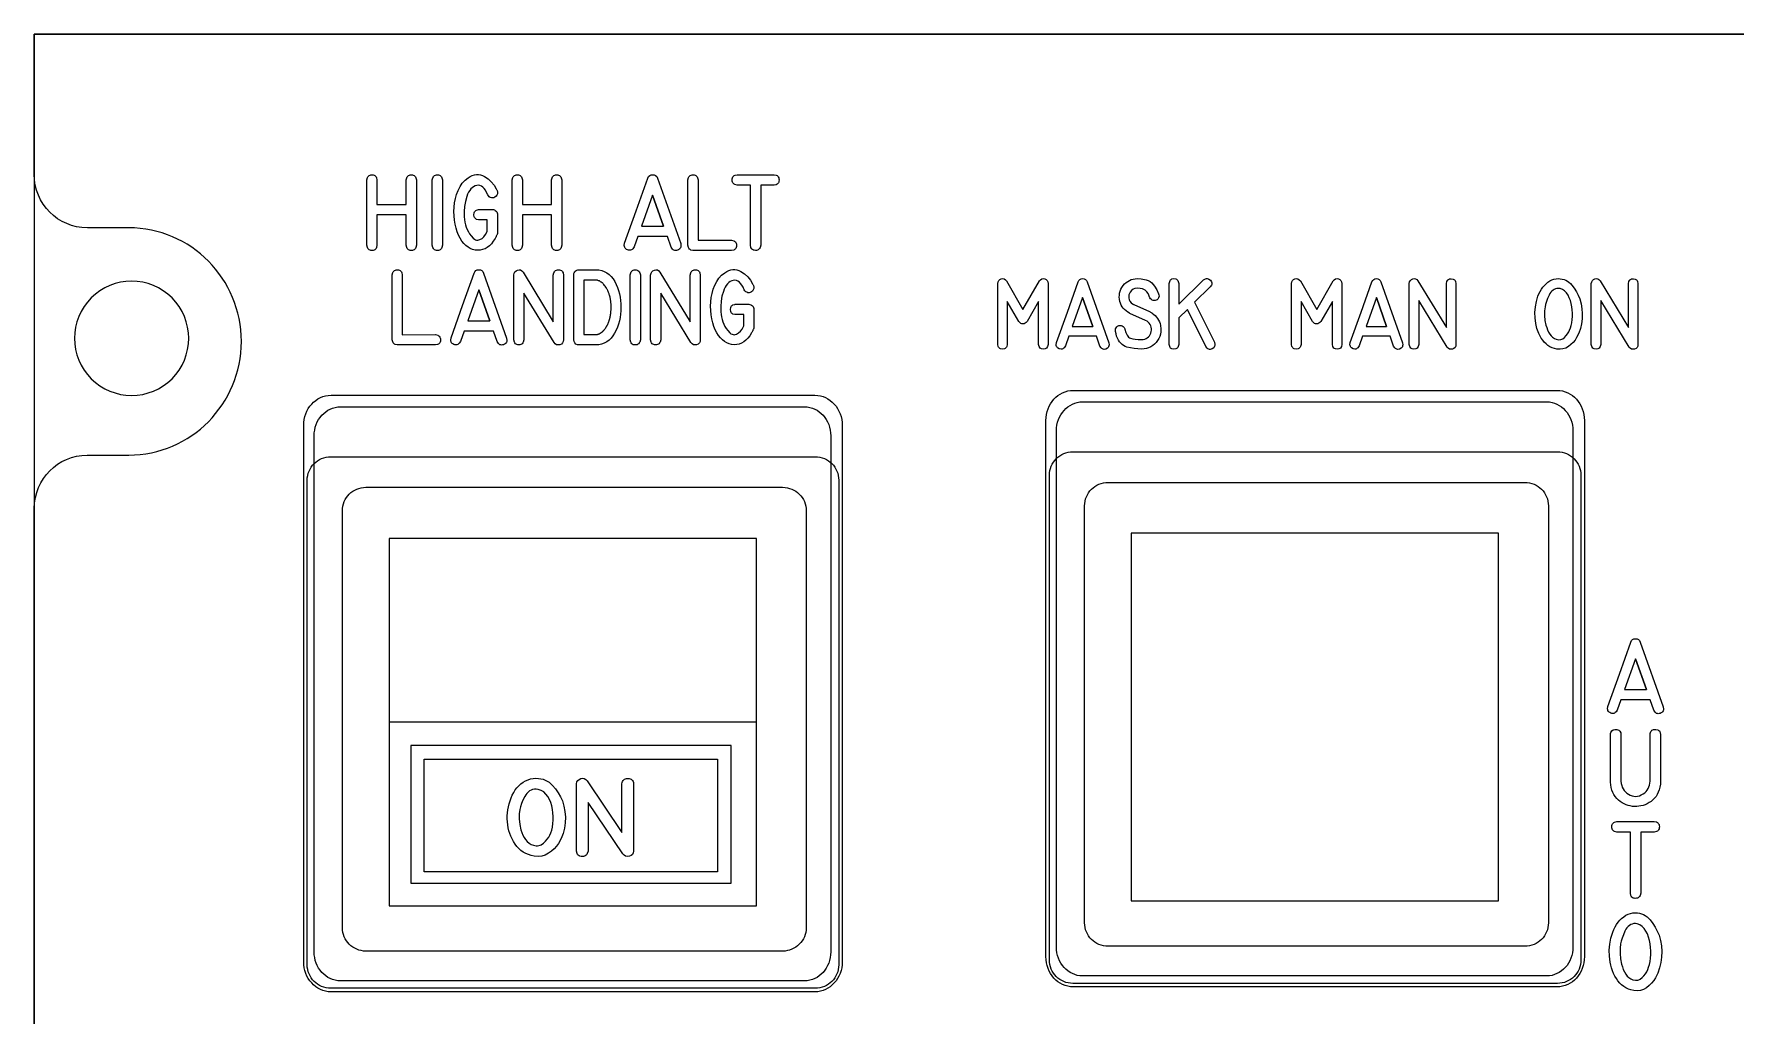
# Model space of a CAD drawing. Extents: x 214 to 359, y 82 to 686.
# Drawn here: x 214.4 to 288.5, y 209.1 to 251.9 of the extents above; entities that cross this region are included whole.
import ezdxf

# ---------------------------------------------------------------- set-up
doc = ezdxf.new("R2010")
doc.units = 0
for name, color, linetype in [('_BACKPANEL', 5, 'CONTINUOUS'), ('_ENGRAVING', 105, 'CONTINUOUS'), ('_LABELS', 30, 'CONTINUOUS'), ('_TOPLAYER', 1, 'CONTINUOUS')]:
    doc.layers.add(name, color=color, linetype=linetype)

msp = doc.modelspace()

# ---------------------------------------------------------------- linework, layer by layer
at = {"layer": '_BACKPANEL'}
for points in [[(359.375, 251.9), (214.375, 251.9), (214.375, 251.592), (214.375, 167.374), (214.375, 157.849), (355.624, 83.62), (358.386, 82.157), (358.497, 82.104), (358.611, 82.068), (358.675, 82.056), (358.743, 82.051), (358.87, 82.064), (358.989, 82.101), (359.096, 82.16), (359.19, 82.238), (359.267, 82.332), (359.325, 82.441), (359.362, 82.56), (359.375, 82.689), (359.375, 85.898), (359.375, 91.174), (359.375, 251.511)], [(227.299, 233.494), (248.395, 233.494), (248.5, 233.489), (248.602, 233.474), (248.701, 233.448), (248.795, 233.414), (248.885, 233.371), (248.97, 233.319), (249.049, 233.26), (249.122, 233.194), (249.188, 233.121), (249.247, 233.042), (249.298, 232.957), (249.341, 232.868), (249.376, 232.773), (249.401, 232.674), (249.417, 232.572), (249.422, 232.467), (249.422, 211.372), (249.417, 211.267), (249.401, 211.164), (249.376, 211.066), (249.341, 210.971), (249.298, 210.881), (249.247, 210.797), (249.188, 210.718), (249.122, 210.645), (249.049, 210.578), (248.97, 210.519), (248.885, 210.468), (248.795, 210.425), (248.701, 210.39), (248.602, 210.365), (248.5, 210.35), (248.395, 210.344), (227.299, 210.344), (227.194, 210.35), (227.092, 210.365), (226.993, 210.39), (226.899, 210.425), (226.809, 210.468), (226.724, 210.519), (226.645, 210.578), (226.572, 210.645), (226.506, 210.718), (226.447, 210.797), (226.396, 210.881), (226.352, 210.971), (226.318, 211.066), (226.293, 211.164), (226.277, 211.267), (226.272, 211.372), (226.272, 232.467), (226.277, 232.572), (226.293, 232.674), (226.318, 232.773), (226.352, 232.868), (226.396, 232.957), (226.447, 233.042), (226.506, 233.121), (226.572, 233.194), (226.645, 233.26), (226.724, 233.319), (226.809, 233.371), (226.899, 233.414), (226.993, 233.448), (227.092, 233.474), (227.194, 233.489)], [(259.625, 233.709), (280.72, 233.709), (280.826, 233.703), (280.928, 233.688), (281.026, 233.663), (281.121, 233.628), (281.211, 233.585), (281.295, 233.534), (281.375, 233.475), (281.447, 233.408), (281.514, 233.335), (281.573, 233.256), (281.624, 233.172), (281.667, 233.082), (281.702, 232.987), (281.727, 232.889), (281.742, 232.786), (281.748, 232.681), (281.748, 211.586), (281.742, 211.481), (281.727, 211.378), (281.702, 211.28), (281.667, 211.185), (281.624, 211.096), (281.573, 211.011), (281.514, 210.932), (281.447, 210.859), (281.375, 210.793), (281.295, 210.734), (281.211, 210.682), (281.121, 210.639), (281.026, 210.605), (280.928, 210.579), (280.826, 210.564), (280.72, 210.559), (259.625, 210.559), (259.519, 210.564), (259.417, 210.579), (259.319, 210.605), (259.224, 210.639), (259.134, 210.682), (259.05, 210.734), (258.971, 210.793), (258.898, 210.859), (258.832, 210.932), (258.773, 211.011), (258.721, 211.096), (258.678, 211.185), (258.644, 211.28), (258.618, 211.378), (258.603, 211.481), (258.598, 211.586), (258.598, 232.681), (258.603, 232.786), (258.618, 232.889), (258.644, 232.987), (258.678, 233.082), (258.721, 233.172), (258.773, 233.256), (258.832, 233.335), (258.898, 233.408), (258.971, 233.475), (259.05, 233.534), (259.134, 233.585), (259.224, 233.628), (259.319, 233.663), (259.417, 233.688), (259.519, 233.703)]]:
    msp.add_lwpolyline(points, close=True, dxfattribs=at)
msp.add_lwpolyline([(218.625, 236.162, 0.414214), (221.113, 238.65, 0.414214), (218.625, 241.138, 0.414214), (216.137, 238.65, 0.414214)], format="xyb", close=True, dxfattribs=at)
at = {"layer": '_ENGRAVING'}
for points in [[(228.866, 242.7), (228.866, 245.545), (228.893, 245.647), (228.914, 245.686), (228.94, 245.718), (228.972, 245.743), (229.008, 245.761), (229.05, 245.771), (229.097, 245.773), (229.143, 245.769), (229.184, 245.758), (229.219, 245.739), (229.249, 245.714), (229.273, 245.682), (229.292, 245.644), (229.311, 245.545), (229.311, 244.481), (230.583, 244.481), (230.583, 245.545), (230.609, 245.645), (230.629, 245.684), (230.655, 245.716), (230.685, 245.741), (230.721, 245.759), (230.761, 245.77), (230.806, 245.773), (230.851, 245.77), (230.891, 245.759), (230.927, 245.742), (230.957, 245.717), (230.983, 245.685), (231.004, 245.645), (231.031, 245.545), (231.031, 242.7), (231.004, 242.6), (230.983, 242.561), (230.957, 242.53), (230.927, 242.505), (230.891, 242.487), (230.851, 242.477), (230.806, 242.473), (230.761, 242.477), (230.721, 242.488), (230.685, 242.506), (230.655, 242.53), (230.629, 242.562), (230.609, 242.601), (230.583, 242.7), (230.583, 244.024), (229.311, 244.024), (229.311, 242.7), (229.292, 242.602), (229.273, 242.564), (229.249, 242.532), (229.219, 242.507), (229.184, 242.489), (229.143, 242.478), (229.097, 242.474), (229.05, 242.477), (229.008, 242.487), (228.972, 242.504), (228.94, 242.529), (228.914, 242.561), (228.893, 242.6)], [(232.168, 242.7), (232.141, 242.6), (232.12, 242.561), (232.095, 242.53), (232.064, 242.505), (232.029, 242.487), (231.988, 242.477), (231.943, 242.473), (231.898, 242.477), (231.858, 242.488), (231.823, 242.506), (231.792, 242.53), (231.767, 242.562), (231.746, 242.601), (231.72, 242.7), (231.72, 245.545), (231.746, 245.645), (231.767, 245.684), (231.792, 245.716), (231.823, 245.741), (231.858, 245.759), (231.898, 245.77), (231.943, 245.773), (231.988, 245.77), (232.029, 245.759), (232.064, 245.742), (232.095, 245.717), (232.12, 245.685), (232.141, 245.645), (232.168, 245.545)], [(233.742, 243.805), (233.727, 243.807), (233.643, 243.83), (233.61, 243.85), (233.583, 243.875), (233.562, 243.906), (233.547, 243.942), (233.535, 244.031), (233.547, 244.12), (233.562, 244.156), (233.583, 244.187), (233.61, 244.212), (233.643, 244.231), (233.727, 244.255), (233.742, 244.258), (233.756, 244.258), (234.338, 244.258), (234.383, 244.254), (234.423, 244.241), (234.461, 244.22), (234.495, 244.191), (234.524, 244.156), (234.545, 244.117), (234.557, 244.076), (234.561, 244.031), (234.561, 243.215), (234.542, 243.173), (234.531, 243.147), (234.52, 243.123), (234.507, 243.099), (234.495, 243.075), (234.484, 243.05), (234.471, 243.026), (234.457, 243.002), (234.378, 242.878), (234.294, 242.771), (234.206, 242.68), (234.113, 242.607), (234.016, 242.55), (233.914, 242.511), (233.807, 242.489), (233.696, 242.483), (233.584, 242.494), (233.477, 242.52), (233.375, 242.562), (233.277, 242.62), (233.184, 242.693), (233.095, 242.782), (233.011, 242.887), (232.932, 243.007), (232.863, 243.136), (232.804, 243.281), (232.754, 243.441), (232.714, 243.616), (232.684, 243.8), (232.667, 243.987), (232.663, 244.175), (232.671, 244.365), (232.693, 244.554), (232.729, 244.738), (232.78, 244.917), (232.845, 245.092), (232.928, 245.256), (233.028, 245.402), (233.146, 245.53), (233.282, 245.64), (233.373, 245.696), (233.462, 245.738), (233.552, 245.766), (233.64, 245.781), (233.729, 245.781), (233.816, 245.768), (233.903, 245.74), (233.989, 245.699), (234.151, 245.593), (234.29, 245.468), (234.408, 245.323), (234.504, 245.159), (234.517, 245.133), (234.526, 245.111), (234.539, 245.087), (234.556, 245.014), (234.555, 244.948), (234.536, 244.889), (234.498, 244.837), (234.451, 244.799), (234.402, 244.774), (234.352, 244.764), (234.299, 244.769), (234.248, 244.786), (234.204, 244.813), (234.165, 244.85), (234.133, 244.898), (234.085, 245.007), (234.034, 245.099), (233.98, 245.174), (233.922, 245.234), (233.861, 245.276), (233.796, 245.303), (233.728, 245.312), (233.657, 245.306), (233.586, 245.285), (233.52, 245.253), (233.459, 245.209), (233.402, 245.154), (233.35, 245.088), (233.302, 245.01), (233.259, 244.92), (233.22, 244.82), (233.16, 244.61), (233.121, 244.392), (233.104, 244.167), (233.108, 243.933), (233.12, 243.817), (233.139, 243.704), (233.165, 243.595), (233.199, 243.49), (233.241, 243.388), (233.29, 243.291), (233.347, 243.197), (233.412, 243.107), (233.506, 243.005), (233.553, 242.969), (233.601, 242.944), (233.649, 242.93), (233.697, 242.926), (233.745, 242.932), (233.794, 242.949), (233.886, 243.003), (233.967, 243.076), (234.039, 243.168), (234.1, 243.279), (234.117, 243.314), (234.117, 243.805)], [(235.196, 242.7), (235.196, 245.545), (235.223, 245.647), (235.244, 245.686), (235.271, 245.718), (235.302, 245.743), (235.339, 245.761), (235.38, 245.771), (235.427, 245.773), (235.473, 245.769), (235.514, 245.758), (235.55, 245.739), (235.579, 245.714), (235.603, 245.682), (235.622, 245.644), (235.642, 245.545), (235.642, 244.481), (236.913, 244.481), (236.913, 245.545), (236.939, 245.645), (236.96, 245.684), (236.985, 245.716), (237.016, 245.741), (237.051, 245.759), (237.091, 245.77), (237.136, 245.773), (237.181, 245.77), (237.222, 245.759), (237.257, 245.742), (237.288, 245.717), (237.313, 245.685), (237.334, 245.645), (237.361, 245.545), (237.361, 242.7), (237.334, 242.6), (237.313, 242.561), (237.288, 242.53), (237.257, 242.505), (237.222, 242.487), (237.181, 242.477), (237.136, 242.473), (237.091, 242.477), (237.051, 242.488), (237.016, 242.506), (236.985, 242.53), (236.96, 242.562), (236.939, 242.601), (236.913, 242.7), (236.913, 244.024), (235.642, 244.024), (235.642, 242.7), (235.622, 242.602), (235.603, 242.564), (235.579, 242.532), (235.55, 242.507), (235.514, 242.489), (235.473, 242.478), (235.427, 242.474), (235.38, 242.477), (235.339, 242.487), (235.302, 242.504), (235.271, 242.529), (235.244, 242.561), (235.223, 242.6)], [(240.097, 242.788), (240.603, 244.207), (241.111, 245.626), (241.143, 245.69), (241.189, 245.736), (241.247, 245.764), (241.318, 245.774), (241.389, 245.765), (241.447, 245.738), (241.493, 245.691), (241.526, 245.626), (242.538, 242.78), (242.548, 242.677), (242.541, 242.632), (242.528, 242.593), (242.507, 242.559), (242.48, 242.53), (242.445, 242.506), (242.402, 242.487), (242.358, 242.475), (242.316, 242.471), (242.277, 242.475), (242.24, 242.488), (242.206, 242.509), (242.175, 242.538), (242.12, 242.622), (241.957, 243.083), (240.67, 243.083), (240.512, 242.634), (240.457, 242.549), (240.425, 242.52), (240.39, 242.499), (240.353, 242.487), (240.313, 242.483), (240.27, 242.488), (240.225, 242.501), (240.182, 242.521), (240.147, 242.545), (240.12, 242.574), (240.1, 242.608), (240.088, 242.646), (240.083, 242.689)], [(243.074, 242.476), (242.987, 242.495), (242.951, 242.513), (242.92, 242.538), (242.895, 242.569), (242.875, 242.607), (242.849, 242.7), (242.849, 245.545), (242.876, 245.647), (242.897, 245.686), (242.924, 245.718), (242.955, 245.743), (242.991, 245.761), (243.033, 245.771), (243.08, 245.773), (243.126, 245.769), (243.167, 245.758), (243.203, 245.739), (243.232, 245.714), (243.256, 245.682), (243.275, 245.644), (243.295, 245.545), (243.295, 242.925), (244.752, 242.927), (244.85, 242.902), (244.888, 242.882), (244.92, 242.856), (244.944, 242.824), (244.961, 242.787), (244.971, 242.744), (244.974, 242.696), (244.97, 242.647), (244.959, 242.605), (244.941, 242.568), (244.917, 242.538), (244.885, 242.514), (244.847, 242.495), (244.75, 242.476)], [(245.58, 242.703), (245.58, 245.32), (245.001, 245.32), (244.904, 245.341), (244.866, 245.36), (244.835, 245.386), (244.811, 245.417), (244.794, 245.454), (244.784, 245.497), (244.78, 245.546), (244.784, 245.595), (244.794, 245.639), (244.812, 245.676), (244.836, 245.707), (244.867, 245.733), (244.905, 245.753), (245.001, 245.774), (246.603, 245.774), (246.699, 245.753), (246.736, 245.734), (246.767, 245.708), (246.791, 245.677), (246.808, 245.639), (246.818, 245.596), (246.822, 245.546), (246.819, 245.497), (246.809, 245.453), (246.792, 245.416), (246.768, 245.385), (246.737, 245.359), (246.699, 245.34), (246.603, 245.32), (246.025, 245.32), (246.025, 242.703), (245.997, 242.603), (245.976, 242.564), (245.949, 242.532), (245.917, 242.508), (245.881, 242.49), (245.839, 242.48), (245.792, 242.477), (245.746, 242.482), (245.705, 242.493), (245.67, 242.511), (245.641, 242.535), (245.617, 242.567), (245.599, 242.605)], [(241.796, 243.535), (241.316, 244.887), (240.833, 243.535)], [(241.316, 244.887), (241.796, 243.535)], [(230.193, 238.361), (230.107, 238.38), (230.071, 238.399), (230.041, 238.423), (230.016, 238.454), (229.995, 238.491), (229.97, 238.583), (229.97, 241.408), (229.997, 241.509), (230.018, 241.548), (230.044, 241.58), (230.075, 241.604), (230.111, 241.622), (230.153, 241.632), (230.199, 241.634), (230.245, 241.63), (230.286, 241.619), (230.321, 241.601), (230.35, 241.576), (230.374, 241.544), (230.392, 241.506), (230.412, 241.408), (230.412, 238.807), (231.859, 238.809), (231.956, 238.785), (231.994, 238.764), (232.025, 238.739), (232.049, 238.707), (232.066, 238.67), (232.076, 238.628), (232.079, 238.579), (232.075, 238.531), (232.064, 238.489), (232.047, 238.453), (232.022, 238.423), (231.991, 238.399), (231.953, 238.38), (231.857, 238.361)], [(232.536, 238.671), (233.038, 240.08), (233.542, 241.488), (233.574, 241.552), (233.619, 241.598), (233.677, 241.625), (233.747, 241.635), (233.818, 241.627), (233.876, 241.599), (233.921, 241.553), (233.954, 241.488), (234.959, 238.663), (234.968, 238.561), (234.962, 238.517), (234.949, 238.478), (234.928, 238.444), (234.901, 238.415), (234.866, 238.391), (234.824, 238.373), (234.78, 238.36), (234.738, 238.356), (234.699, 238.361), (234.663, 238.373), (234.629, 238.394), (234.598, 238.423), (234.544, 238.507), (234.382, 238.964), (233.105, 238.964), (232.948, 238.518), (232.893, 238.434), (232.861, 238.405), (232.827, 238.384), (232.79, 238.372), (232.75, 238.368), (232.708, 238.373), (232.663, 238.386), (232.62, 238.406), (232.586, 238.43), (232.558, 238.459), (232.539, 238.492), (232.527, 238.53), (232.522, 238.573)], [(237.432, 238.583), (237.422, 238.507), (237.392, 238.446), (237.342, 238.401), (237.273, 238.37), (237.198, 238.359), (237.132, 238.371), (237.074, 238.407), (237.026, 238.465), (235.71, 240.617), (235.71, 238.583), (235.683, 238.486), (235.662, 238.447), (235.637, 238.416), (235.607, 238.391), (235.572, 238.374), (235.532, 238.363), (235.488, 238.36), (235.443, 238.363), (235.404, 238.374), (235.369, 238.391), (235.339, 238.416), (235.314, 238.447), (235.294, 238.486), (235.268, 238.583), (235.268, 241.405), (235.287, 241.481), (235.321, 241.543), (235.37, 241.591), (235.434, 241.624), (235.503, 241.638), (235.566, 241.626), (235.623, 241.588), (235.673, 241.525), (236.99, 239.37), (236.99, 241.405), (237.015, 241.505), (237.036, 241.544), (237.062, 241.576), (237.093, 241.6), (237.129, 241.618), (237.171, 241.628), (237.218, 241.631), (237.265, 241.627), (237.306, 241.616), (237.341, 241.598), (237.371, 241.573), (237.395, 241.542), (237.413, 241.503), (237.432, 241.405)], [(238.101, 241.635), (238.839, 241.635), (238.973, 241.627), (239.097, 241.603), (239.213, 241.563), (239.32, 241.507), (239.419, 241.435), (239.509, 241.348), (239.591, 241.244), (239.664, 241.124), (239.728, 240.994), (239.784, 240.862), (239.831, 240.726), (239.869, 240.587), (239.899, 240.445), (239.921, 240.299), (239.934, 240.151), (239.938, 239.999), (239.934, 239.847), (239.921, 239.699), (239.899, 239.553), (239.869, 239.411), (239.831, 239.272), (239.783, 239.136), (239.727, 239.004), (239.663, 238.874), (239.59, 238.754), (239.508, 238.651), (239.418, 238.563), (239.319, 238.491), (239.212, 238.435), (239.096, 238.395), (238.972, 238.371), (238.839, 238.363), (238.101, 238.363), (238.104, 238.363), (238.101, 238.363), (238.045, 238.373), (237.974, 238.401), (237.923, 238.447), (237.893, 238.51), (237.883, 238.59), (237.882, 238.59), (237.883, 241.411), (237.882, 241.424), (237.888, 241.467), (237.901, 241.506), (237.922, 241.541), (237.95, 241.574), (237.983, 241.601), (238.02, 241.62), (238.06, 241.631), (238.103, 241.635)], [(238.839, 238.814), (238.846, 238.814), (238.853, 238.814), (238.859, 238.814), (238.866, 238.815), (238.873, 238.816), (238.882, 238.817), (238.888, 238.818), (238.896, 238.818), (238.902, 238.819), (238.91, 238.82), (238.922, 238.823), (238.929, 238.825), (238.936, 238.829), (238.944, 238.83), (238.952, 238.833), (238.958, 238.834), (238.966, 238.837), (238.98, 238.844), (238.996, 238.85), (239.002, 238.853), (239.01, 238.857), (239.023, 238.865), (239.038, 238.873), (239.045, 238.877), (239.052, 238.882), (239.067, 238.892), (239.074, 238.896), (239.082, 238.901), (239.089, 238.906), (239.096, 238.913), (239.103, 238.917), (239.11, 238.922), (239.126, 238.935), (239.139, 238.948), (239.145, 238.954), (239.153, 238.962), (239.159, 238.968), (239.167, 238.976), (239.181, 238.989), (239.187, 238.996), (239.195, 239.004), (239.201, 239.011), (239.209, 239.02), (239.222, 239.036), (239.236, 239.053), (239.248, 239.071), (239.255, 239.08), (239.262, 239.088), (239.268, 239.098), (239.275, 239.107), (239.28, 239.118), (239.288, 239.128), (239.3, 239.147), (239.306, 239.158), (239.313, 239.168), (239.318, 239.179), (239.325, 239.189), (239.335, 239.21), (239.34, 239.221), (239.347, 239.234), (239.353, 239.244), (239.36, 239.256), (239.364, 239.267), (239.369, 239.28), (239.38, 239.304), (239.391, 239.33), (239.395, 239.342), (239.4, 239.355), (239.404, 239.368), (239.41, 239.382), (239.418, 239.408), (239.422, 239.421), (239.427, 239.435), (239.435, 239.462), (239.444, 239.489), (239.447, 239.503), (239.451, 239.518), (239.454, 239.532), (239.458, 239.547), (239.461, 239.559), (239.465, 239.574), (239.469, 239.604), (239.472, 239.618), (239.476, 239.633), (239.477, 239.647), (239.48, 239.662), (239.485, 239.692), (239.487, 239.707), (239.491, 239.723), (239.494, 239.753), (239.495, 239.767), (239.498, 239.783), (239.501, 239.814), (239.502, 239.844), (239.504, 239.876), (239.505, 239.906), (239.506, 239.922), (239.509, 239.938), (239.509, 239.952), (239.51, 239.969), (239.51, 239.983), (239.51, 239.999), (239.51, 240.014), (239.51, 240.029), (239.509, 240.045), (239.509, 240.061), (239.509, 240.076), (239.509, 240.092), (239.505, 240.124), (239.504, 240.152), (239.501, 240.186), (239.499, 240.215), (239.496, 240.245), (239.494, 240.259), (239.493, 240.275), (239.487, 240.306), (239.483, 240.319), (239.482, 240.335), (239.477, 240.365), (239.472, 240.395), (239.465, 240.424), (239.46, 240.451), (239.455, 240.465), (239.452, 240.48), (239.447, 240.494), (239.444, 240.509), (239.436, 240.536), (239.429, 240.563), (239.423, 240.575), (239.419, 240.589), (239.41, 240.616), (239.4, 240.641), (239.395, 240.653), (239.391, 240.667), (239.385, 240.678), (239.38, 240.691), (239.369, 240.715), (239.36, 240.737), (239.349, 240.761), (239.342, 240.772), (239.338, 240.782), (239.325, 240.804), (239.313, 240.825), (239.306, 240.835), (239.3, 240.846), (239.288, 240.865), (239.281, 240.875), (239.277, 240.884), (239.25, 240.921), (239.225, 240.956), (239.197, 240.988), (239.168, 241.018), (239.142, 241.046), (239.112, 241.07), (239.082, 241.094), (239.052, 241.114), (239.024, 241.132), (238.996, 241.146), (238.966, 241.157), (238.936, 241.169), (238.922, 241.173), (238.91, 241.178), (238.882, 241.183), (238.853, 241.185), (238.846, 241.185), (238.839, 241.185), (238.322, 241.185), (238.322, 238.814)], [(240.783, 238.583), (240.756, 238.485), (240.735, 238.446), (240.71, 238.415), (240.679, 238.39), (240.644, 238.373), (240.604, 238.362), (240.559, 238.359), (240.515, 238.363), (240.475, 238.373), (240.44, 238.391), (240.409, 238.415), (240.384, 238.447), (240.364, 238.486), (240.338, 238.583), (240.338, 241.408), (240.364, 241.507), (240.384, 241.546), (240.409, 241.577), (240.44, 241.602), (240.475, 241.62), (240.515, 241.631), (240.559, 241.634), (240.604, 241.631), (240.644, 241.621), (240.679, 241.603), (240.71, 241.578), (240.735, 241.546), (240.756, 241.507), (240.783, 241.408)], [(243.392, 238.583), (243.382, 238.507), (243.352, 238.446), (243.303, 238.401), (243.233, 238.37), (243.158, 238.359), (243.092, 238.371), (243.035, 238.407), (242.986, 238.465), (241.67, 240.617), (241.67, 238.583), (241.643, 238.486), (241.622, 238.447), (241.597, 238.416), (241.567, 238.391), (241.532, 238.374), (241.492, 238.363), (241.448, 238.36), (241.404, 238.363), (241.364, 238.374), (241.329, 238.391), (241.299, 238.416), (241.274, 238.447), (241.254, 238.486), (241.228, 238.583), (241.228, 241.405), (241.247, 241.481), (241.281, 241.543), (241.33, 241.591), (241.395, 241.624), (241.463, 241.638), (241.526, 241.626), (241.583, 241.588), (241.634, 241.525), (242.95, 239.37), (242.95, 241.405), (242.976, 241.505), (242.996, 241.544), (243.022, 241.576), (243.053, 241.6), (243.09, 241.618), (243.131, 241.628), (243.178, 241.631), (243.225, 241.627), (243.266, 241.616), (243.301, 241.598), (243.331, 241.573), (243.355, 241.542), (243.373, 241.503), (243.392, 241.405)], [(244.914, 239.681), (244.9, 239.683), (244.816, 239.706), (244.783, 239.725), (244.756, 239.75), (244.735, 239.781), (244.721, 239.817), (244.709, 239.905), (244.721, 239.993), (244.735, 240.029), (244.756, 240.059), (244.783, 240.084), (244.816, 240.104), (244.9, 240.127), (244.914, 240.13), (244.928, 240.13), (245.506, 240.13), (245.55, 240.126), (245.591, 240.113), (245.628, 240.093), (245.662, 240.064), (245.691, 240.029), (245.711, 239.991), (245.723, 239.949), (245.727, 239.905), (245.727, 239.095), (245.709, 239.053), (245.698, 239.028), (245.687, 239.004), (245.674, 238.98), (245.661, 238.956), (245.651, 238.932), (245.638, 238.908), (245.624, 238.884), (245.546, 238.76), (245.463, 238.654), (245.375, 238.564), (245.283, 238.491), (245.186, 238.435), (245.085, 238.396), (244.979, 238.374), (244.868, 238.369), (244.758, 238.379), (244.652, 238.406), (244.55, 238.447), (244.453, 238.505), (244.361, 238.577), (244.273, 238.666), (244.189, 238.769), (244.11, 238.889), (244.042, 239.017), (243.983, 239.16), (243.934, 239.319), (243.894, 239.493), (243.865, 239.676), (243.848, 239.861), (243.843, 240.048), (243.851, 240.236), (243.873, 240.424), (243.909, 240.607), (243.959, 240.785), (244.025, 240.958), (244.106, 241.121), (244.205, 241.266), (244.323, 241.393), (244.458, 241.503), (244.548, 241.558), (244.637, 241.6), (244.726, 241.628), (244.814, 241.642), (244.901, 241.642), (244.988, 241.629), (245.074, 241.602), (245.16, 241.561), (245.32, 241.456), (245.459, 241.331), (245.575, 241.188), (245.671, 241.025), (245.683, 240.999), (245.693, 240.977), (245.705, 240.953), (245.723, 240.881), (245.722, 240.815), (245.702, 240.757), (245.665, 240.705), (245.618, 240.667), (245.57, 240.643), (245.519, 240.633), (245.467, 240.637), (245.417, 240.654), (245.373, 240.681), (245.335, 240.718), (245.303, 240.766), (245.255, 240.874), (245.204, 240.965), (245.15, 241.04), (245.093, 241.099), (245.032, 241.141), (244.968, 241.167), (244.901, 241.177), (244.83, 241.17), (244.76, 241.15), (244.695, 241.118), (244.634, 241.075), (244.577, 241.02), (244.525, 240.954), (244.478, 240.877), (244.435, 240.788), (244.397, 240.688), (244.337, 240.479), (244.298, 240.263), (244.281, 240.04), (244.285, 239.808), (244.297, 239.692), (244.315, 239.58), (244.342, 239.472), (244.376, 239.368), (244.417, 239.267), (244.466, 239.17), (244.522, 239.077), (244.586, 238.988), (244.68, 238.886), (244.727, 238.851), (244.774, 238.826), (244.822, 238.812), (244.87, 238.808), (244.918, 238.814), (244.966, 238.831), (245.057, 238.885), (245.138, 238.957), (245.209, 239.048), (245.27, 239.159), (245.287, 239.194), (245.287, 239.681)], [(258.544, 238.385), (258.519, 238.293), (258.475, 238.228), (258.447, 238.205), (258.414, 238.188), (258.335, 238.176), (258.256, 238.189), (258.224, 238.205), (258.196, 238.228), (258.153, 238.294), (258.128, 238.385), (258.128, 240.26), (257.623, 239.379), (257.582, 239.335), (257.538, 239.303), (257.492, 239.283), (257.443, 239.275), (257.395, 239.28), (257.349, 239.299), (257.306, 239.332), (257.266, 239.379), (256.763, 240.256), (256.765, 238.385), (256.743, 238.294), (256.724, 238.258), (256.7, 238.229), (256.671, 238.206), (256.636, 238.19), (256.552, 238.177), (256.468, 238.19), (256.435, 238.207), (256.406, 238.229), (256.384, 238.259), (256.366, 238.294), (256.348, 238.385), (256.348, 241.036), (256.362, 241.114), (256.391, 241.174), (256.436, 241.217), (256.497, 241.243), (256.563, 241.249), (256.625, 241.236), (256.682, 241.202), (256.735, 241.147), (257.444, 239.906), (258.159, 241.147), (258.212, 241.202), (258.269, 241.236), (258.33, 241.249), (258.396, 241.242), (258.456, 241.216), (258.5, 241.173), (258.53, 241.113), (258.544, 241.036)], [(258.907, 238.465), (259.379, 239.788), (259.853, 241.111), (259.883, 241.171), (259.925, 241.214), (259.98, 241.24), (260.046, 241.249), (260.112, 241.241), (260.167, 241.216), (260.209, 241.172), (260.24, 241.111), (261.184, 238.457), (261.193, 238.361), (261.187, 238.319), (261.175, 238.283), (261.155, 238.251), (261.129, 238.224), (261.058, 238.184), (260.977, 238.169), (260.94, 238.173), (260.906, 238.185), (260.874, 238.204), (260.845, 238.232), (260.794, 238.31), (260.642, 238.739), (259.442, 238.739), (259.295, 238.32), (259.243, 238.242), (259.213, 238.214), (259.181, 238.195), (259.146, 238.183), (259.109, 238.18), (259.027, 238.197), (258.954, 238.238), (258.929, 238.265), (258.91, 238.296), (258.899, 238.332), (258.895, 238.372)], [(262.956, 239.811), (262.979, 239.801), (263.006, 239.787), (263.029, 239.774), (263.052, 239.759), (263.076, 239.745), (263.146, 239.694), (263.208, 239.638), (263.264, 239.578), (263.312, 239.512), (263.354, 239.443), (263.389, 239.368), (263.416, 239.289), (263.437, 239.205), (263.453, 239.068), (263.449, 238.927), (263.431, 238.827), (263.402, 238.73), (263.361, 238.638), (263.308, 238.549), (263.246, 238.468), (263.176, 238.396), (263.099, 238.334), (263.015, 238.281), (262.919, 238.237), (262.821, 238.205), (262.722, 238.186), (262.621, 238.179), (262.453, 238.185), (262.288, 238.202), (262.126, 238.23), (261.969, 238.269), (261.894, 238.296), (261.825, 238.332), (261.761, 238.378), (261.703, 238.433), (261.65, 238.497), (261.603, 238.571), (261.562, 238.654), (261.526, 238.747), (261.499, 238.849), (261.479, 238.954), (261.474, 239.006), (261.481, 239.056), (261.5, 239.102), (261.531, 239.145), (261.57, 239.18), (261.614, 239.202), (261.663, 239.211), (261.716, 239.208), (261.77, 239.189), (261.814, 239.159), (261.851, 239.116), (261.878, 239.061), (261.882, 239.047), (261.924, 238.901), (261.979, 238.787), (262.012, 238.742), (262.047, 238.706), (262.086, 238.678), (262.129, 238.658), (262.225, 238.631), (262.339, 238.612), (262.47, 238.602), (262.618, 238.601), (262.688, 238.605), (262.751, 238.618), (262.809, 238.64), (262.862, 238.67), (262.909, 238.709), (262.95, 238.757), (262.985, 238.813), (263.015, 238.877), (263.033, 238.94), (263.042, 239.003), (263.041, 239.068), (263.029, 239.133), (263.009, 239.197), (262.981, 239.255), (262.945, 239.308), (262.901, 239.355), (262.852, 239.391), (262.789, 239.425), (262.107, 239.73), (262.085, 239.742), (262.006, 239.79), (261.934, 239.842), (261.87, 239.899), (261.814, 239.96), (261.766, 240.027), (261.726, 240.098), (261.694, 240.174), (261.67, 240.254), (261.651, 240.349), (261.642, 240.441), (261.643, 240.531), (261.655, 240.619), (261.678, 240.704), (261.711, 240.786), (261.754, 240.866), (261.808, 240.944), (261.869, 241.016), (261.935, 241.078), (262.006, 241.13), (262.081, 241.173), (262.161, 241.206), (262.246, 241.23), (262.335, 241.245), (262.429, 241.249), (262.591, 241.245), (262.744, 241.216), (262.818, 241.196), (262.892, 241.167), (262.98, 241.118), (263.056, 241.062), (263.122, 240.997), (263.177, 240.924), (263.27, 240.763), (263.355, 240.589), (263.368, 240.55), (263.372, 240.48), (263.353, 240.416), (263.317, 240.359), (263.286, 240.332), (263.246, 240.309), (263.205, 240.296), (263.162, 240.293), (263.118, 240.299), (263.075, 240.315), (263.037, 240.34), (263.005, 240.375), (262.978, 240.419), (262.896, 240.597), (262.844, 240.68), (262.775, 240.748), (262.712, 240.783), (262.645, 240.808), (262.549, 240.825), (262.414, 240.829), (262.321, 240.817), (262.24, 240.784), (262.17, 240.73), (262.112, 240.655), (262.082, 240.599), (262.063, 240.539), (262.056, 240.476), (262.059, 240.41), (262.076, 240.332), (262.107, 240.262), (262.153, 240.202), (262.212, 240.152), (262.225, 240.142), (262.241, 240.132), (262.258, 240.125), (262.275, 240.117)], [(265.315, 241.192), (265.396, 241.238), (265.435, 241.249), (265.473, 241.251), (265.51, 241.245), (265.545, 241.231), (265.612, 241.178), (265.66, 241.108), (265.672, 241.072), (265.675, 241.036), (265.67, 240.999), (265.657, 240.962), (265.605, 240.886), (264.923, 240.218), (265.788, 238.48), (265.804, 238.382), (265.802, 238.339), (265.793, 238.301), (265.776, 238.267), (265.753, 238.236), (265.684, 238.188), (265.606, 238.165), (265.569, 238.165), (265.535, 238.174), (265.502, 238.19), (265.472, 238.215), (265.416, 238.289), (264.609, 239.912), (264.234, 239.542), (264.234, 238.382), (264.208, 238.29), (264.188, 238.253), (264.164, 238.224), (264.134, 238.201), (264.1, 238.185), (264.017, 238.173), (263.936, 238.186), (263.903, 238.203), (263.876, 238.226), (263.854, 238.255), (263.837, 238.291), (263.819, 238.382), (263.819, 241.036), (263.837, 241.128), (263.854, 241.164), (263.876, 241.194), (263.903, 241.217), (263.936, 241.234), (264.017, 241.249), (264.1, 241.237), (264.134, 241.221), (264.164, 241.197), (264.188, 241.167), (264.208, 241.131), (264.234, 241.036), (264.234, 240.131)], [(271.338, 238.385), (271.313, 238.293), (271.27, 238.228), (271.241, 238.205), (271.209, 238.188), (271.129, 238.176), (271.051, 238.189), (271.018, 238.205), (270.99, 238.228), (270.947, 238.294), (270.923, 238.385), (270.923, 240.26), (270.417, 239.379), (270.376, 239.335), (270.332, 239.303), (270.286, 239.283), (270.237, 239.275), (270.189, 239.28), (270.143, 239.299), (270.1, 239.332), (270.06, 239.379), (269.557, 240.256), (269.559, 238.385), (269.537, 238.294), (269.518, 238.258), (269.494, 238.229), (269.465, 238.206), (269.43, 238.19), (269.346, 238.177), (269.262, 238.19), (269.229, 238.207), (269.201, 238.229), (269.178, 238.259), (269.16, 238.294), (269.142, 238.385), (269.142, 241.036), (269.156, 241.114), (269.185, 241.174), (269.23, 241.217), (269.291, 241.243), (269.357, 241.249), (269.419, 241.236), (269.476, 241.202), (269.529, 241.147), (270.238, 239.906), (270.954, 241.147), (271.006, 241.202), (271.063, 241.236), (271.125, 241.249), (271.19, 241.242), (271.25, 241.216), (271.294, 241.173), (271.324, 241.113), (271.338, 241.036)], [(271.702, 238.465), (272.174, 239.788), (272.647, 241.111), (272.677, 241.171), (272.72, 241.214), (272.774, 241.24), (272.84, 241.249), (272.906, 241.241), (272.961, 241.216), (273.003, 241.172), (273.034, 241.111), (273.978, 238.457), (273.987, 238.361), (273.981, 238.319), (273.969, 238.283), (273.95, 238.251), (273.924, 238.224), (273.852, 238.184), (273.771, 238.169), (273.734, 238.173), (273.7, 238.185), (273.669, 238.204), (273.639, 238.232), (273.588, 238.31), (273.436, 238.739), (272.236, 238.739), (272.089, 238.32), (272.037, 238.242), (272.007, 238.214), (271.975, 238.195), (271.94, 238.183), (271.903, 238.18), (271.821, 238.197), (271.748, 238.238), (271.723, 238.265), (271.704, 238.296), (271.693, 238.332), (271.689, 238.372)], [(276.302, 238.382), (276.293, 238.31), (276.265, 238.253), (276.218, 238.21), (276.153, 238.182), (276.082, 238.171), (276.02, 238.182), (275.966, 238.216), (275.921, 238.271), (274.684, 240.293), (274.684, 238.382), (274.658, 238.29), (274.615, 238.224), (274.587, 238.201), (274.554, 238.185), (274.475, 238.172), (274.396, 238.185), (274.364, 238.201), (274.336, 238.224), (274.293, 238.29), (274.268, 238.382), (274.268, 241.033), (274.286, 241.105), (274.319, 241.163), (274.365, 241.207), (274.425, 241.239), (274.49, 241.252), (274.549, 241.24), (274.602, 241.205), (274.65, 241.146), (275.887, 239.121), (275.887, 241.033), (275.911, 241.127), (275.93, 241.164), (275.954, 241.194), (275.984, 241.217), (276.018, 241.233), (276.101, 241.246), (276.183, 241.232), (276.217, 241.215), (276.244, 241.191), (276.267, 241.162), (276.284, 241.125), (276.302, 241.033)], [(281.699, 240.365), (281.756, 240.155), (281.793, 239.941), (281.808, 239.724), (281.802, 239.502), (281.774, 239.283), (281.725, 239.074), (281.654, 238.875), (281.561, 238.685), (281.489, 238.575), (281.406, 238.473), (281.31, 238.38), (281.203, 238.295), (281.087, 238.228), (280.964, 238.186), (280.836, 238.171), (280.702, 238.182), (280.594, 238.207), (280.492, 238.242), (280.397, 238.286), (280.308, 238.341), (280.226, 238.405), (280.151, 238.479), (280.081, 238.563), (280.019, 238.657), (279.913, 238.86), (279.832, 239.074), (279.777, 239.299), (279.747, 239.536), (279.742, 239.776), (279.762, 240.014), (279.806, 240.248), (279.875, 240.479), (279.919, 240.59), (279.969, 240.693), (280.025, 240.789), (280.087, 240.876), (280.154, 240.956), (280.228, 241.027), (280.308, 241.091), (280.394, 241.147), (280.482, 241.192), (280.572, 241.224), (280.664, 241.243), (280.758, 241.249), (280.847, 241.245), (280.931, 241.232), (281.011, 241.21), (281.087, 241.18), (281.159, 241.141), (281.227, 241.093), (281.291, 241.036), (281.35, 240.971), (281.458, 240.829), (281.552, 240.68), (281.633, 240.526)], [(284.231, 238.382), (284.221, 238.31), (284.193, 238.253), (284.147, 238.21), (284.081, 238.182), (284.011, 238.171), (283.948, 238.182), (283.895, 238.216), (283.849, 238.271), (282.612, 240.293), (282.612, 238.382), (282.587, 238.29), (282.544, 238.224), (282.516, 238.201), (282.483, 238.185), (282.404, 238.172), (282.325, 238.185), (282.292, 238.201), (282.264, 238.224), (282.221, 238.29), (282.197, 238.382), (282.197, 241.033), (282.215, 241.105), (282.247, 241.163), (282.293, 241.207), (282.354, 241.239), (282.418, 241.252), (282.477, 241.24), (282.531, 241.205), (282.578, 241.146), (283.815, 239.121), (283.815, 241.033), (283.839, 241.127), (283.859, 241.164), (283.883, 241.194), (283.912, 241.217), (283.946, 241.233), (284.03, 241.246), (284.112, 241.232), (284.145, 241.215), (284.173, 241.191), (284.195, 241.162), (284.213, 241.125), (284.231, 241.033)], [(234.222, 239.413), (233.746, 240.755), (233.266, 239.413)], [(233.746, 240.755), (234.222, 239.413)], [(260.492, 239.161), (260.044, 240.422), (259.594, 239.161)], [(260.044, 240.422), (260.492, 239.161)], [(273.286, 239.161), (272.838, 240.422), (272.388, 239.161)], [(272.838, 240.422), (273.286, 239.161)], [(280.77, 240.823), (280.704, 240.818), (280.643, 240.804), (280.585, 240.781), (280.532, 240.749), (280.483, 240.707), (280.438, 240.656), (280.397, 240.595), (280.36, 240.526), (280.297, 240.383), (280.246, 240.25), (280.209, 240.129), (280.184, 240.018), (280.165, 239.849), (280.163, 239.648), (280.182, 239.431), (280.225, 239.217), (280.256, 239.114), (280.293, 239.016), (280.338, 238.922), (280.389, 238.835), (280.447, 238.757), (280.514, 238.693), (280.59, 238.644), (280.674, 238.609), (280.774, 238.589), (280.866, 238.596), (280.952, 238.631), (281.03, 238.692), (281.1, 238.768), (281.161, 238.846), (281.213, 238.927), (281.256, 239.01), (281.292, 239.103), (281.322, 239.209), (281.345, 239.329), (281.363, 239.463), (281.373, 239.603), (281.374, 239.743), (281.366, 239.884), (281.349, 240.024), (281.323, 240.16), (281.287, 240.29), (281.241, 240.412), (281.185, 240.528), (281.118, 240.63), (281.037, 240.712), (280.944, 240.773), (280.838, 240.814)], [(227.309, 236.169), (248.385, 236.169), (248.507, 236.163), (248.625, 236.143), (248.739, 236.11), (248.849, 236.066), (248.953, 236.011), (249.051, 235.945), (249.143, 235.869), (249.227, 235.784), (249.304, 235.69), (249.372, 235.589), (249.432, 235.48), (249.482, 235.365), (249.522, 235.244), (249.551, 235.117), (249.569, 234.986), (249.575, 234.851), (249.575, 211.51), (249.569, 211.374), (249.551, 211.243), (249.522, 211.117), (249.482, 210.995), (249.432, 210.88), (249.372, 210.771), (249.304, 210.67), (249.227, 210.576), (249.143, 210.491), (249.051, 210.416), (248.953, 210.35), (248.849, 210.294), (248.739, 210.25), (248.625, 210.218), (248.507, 210.198), (248.385, 210.191), (227.309, 210.191), (227.187, 210.198), (227.069, 210.218), (226.954, 210.25), (226.845, 210.294), (226.741, 210.35), (226.643, 210.416), (226.551, 210.491), (226.467, 210.576), (226.39, 210.67), (226.321, 210.771), (226.262, 210.88), (226.212, 210.995), (226.172, 211.117), (226.143, 211.243), (226.125, 211.374), (226.119, 211.51), (226.119, 234.851), (226.125, 234.986), (226.143, 235.117), (226.172, 235.244), (226.212, 235.365), (226.262, 235.48), (226.321, 235.589), (226.39, 235.69), (226.467, 235.784), (226.551, 235.869), (226.643, 235.945), (226.741, 236.011), (226.845, 236.066), (226.954, 236.11), (227.069, 236.143), (227.187, 236.163)], [(259.635, 236.384), (280.71, 236.384), (280.832, 236.377), (280.951, 236.357), (281.065, 236.324), (281.175, 236.28), (281.279, 236.225), (281.377, 236.159), (281.468, 236.083), (281.553, 235.998), (281.63, 235.905), (281.698, 235.803), (281.758, 235.695), (281.808, 235.579), (281.848, 235.458), (281.877, 235.331), (281.895, 235.2), (281.901, 235.065), (281.901, 211.724), (281.895, 211.589), (281.877, 211.457), (281.848, 211.331), (281.808, 211.21), (281.758, 211.094), (281.698, 210.986), (281.63, 210.884), (281.553, 210.791), (281.468, 210.706), (281.377, 210.63), (281.279, 210.564), (281.175, 210.509), (281.065, 210.464), (280.951, 210.432), (280.832, 210.412), (280.71, 210.405), (259.635, 210.405), (259.513, 210.412), (259.394, 210.432), (259.28, 210.464), (259.171, 210.509), (259.066, 210.564), (258.968, 210.63), (258.877, 210.706), (258.792, 210.791), (258.716, 210.884), (258.647, 210.986), (258.588, 211.094), (258.538, 211.21), (258.498, 211.331), (258.468, 211.457), (258.45, 211.589), (258.444, 211.724), (258.444, 235.065), (258.45, 235.2), (258.468, 235.331), (258.498, 235.458), (258.538, 235.579), (258.588, 235.695), (258.647, 235.803), (258.716, 235.905), (258.792, 235.998), (258.877, 236.083), (258.968, 236.159), (259.066, 236.225), (259.171, 236.28), (259.28, 236.324), (259.394, 236.357), (259.513, 236.377)], [(260.043, 235.884), (280.259, 235.884), (280.376, 235.877), (280.49, 235.858), (280.599, 235.827), (280.704, 235.784), (280.804, 235.731), (280.898, 235.667), (280.986, 235.595), (281.067, 235.513), (281.141, 235.423), (281.206, 235.325), (281.263, 235.22), (281.311, 235.11), (281.35, 234.993), (281.378, 234.871), (281.395, 234.745), (281.401, 234.615), (281.401, 212.152), (281.395, 212.022), (281.378, 211.896), (281.35, 211.774), (281.311, 211.658), (281.263, 211.547), (281.206, 211.442), (281.141, 211.344), (281.067, 211.254), (280.986, 211.173), (280.898, 211.1), (280.804, 211.036), (280.704, 210.983), (280.599, 210.94), (280.49, 210.909), (280.376, 210.89), (280.259, 210.884), (260.043, 210.884), (259.926, 210.89), (259.812, 210.909), (259.703, 210.94), (259.598, 210.983), (259.498, 211.036), (259.404, 211.1), (259.316, 211.173), (259.235, 211.254), (259.161, 211.344), (259.095, 211.442), (259.038, 211.547), (258.99, 211.658), (258.952, 211.774), (258.924, 211.896), (258.907, 212.022), (258.901, 212.152), (258.901, 234.615), (258.907, 234.745), (258.924, 234.871), (258.952, 234.993), (258.99, 235.11), (259.038, 235.22), (259.095, 235.325), (259.161, 235.423), (259.235, 235.513), (259.316, 235.595), (259.404, 235.667), (259.498, 235.731), (259.598, 235.784), (259.703, 235.827), (259.812, 235.858), (259.926, 235.877)], [(227.717, 235.669), (247.933, 235.669), (248.05, 235.663), (248.164, 235.644), (248.273, 235.613), (248.379, 235.57), (248.478, 235.517), (248.573, 235.453), (248.66, 235.38), (248.741, 235.299), (248.815, 235.209), (248.881, 235.111), (248.938, 235.006), (248.986, 234.895), (249.024, 234.779), (249.052, 234.657), (249.069, 234.531), (249.075, 234.4), (249.075, 211.938), (249.069, 211.808), (249.052, 211.682), (249.024, 211.56), (248.986, 211.443), (248.938, 211.332), (248.881, 211.228), (248.815, 211.13), (248.741, 211.04), (248.66, 210.958), (248.573, 210.886), (248.478, 210.822), (248.379, 210.769), (248.273, 210.726), (248.164, 210.695), (248.05, 210.676), (247.933, 210.669), (227.717, 210.669), (227.6, 210.676), (227.486, 210.695), (227.377, 210.726), (227.272, 210.769), (227.172, 210.822), (227.078, 210.886), (226.99, 210.958), (226.909, 211.04), (226.835, 211.13), (226.77, 211.228), (226.713, 211.332), (226.665, 211.443), (226.626, 211.56), (226.598, 211.682), (226.581, 211.808), (226.575, 211.938), (226.575, 234.4), (226.581, 234.531), (226.598, 234.657), (226.626, 234.779), (226.665, 234.895), (226.713, 235.006), (226.77, 235.111), (226.835, 235.209), (226.909, 235.299), (226.99, 235.38), (227.078, 235.453), (227.172, 235.517), (227.272, 235.57), (227.377, 235.613), (227.486, 235.644), (227.6, 235.663)], [(282.921, 222.616), (283.421, 224.019), (283.923, 225.421), (283.955, 225.485), (284, 225.53), (284.057, 225.558), (284.127, 225.567), (284.197, 225.559), (284.255, 225.532), (284.3, 225.486), (284.333, 225.421), (285.334, 222.608), (285.343, 222.506), (285.337, 222.462), (285.323, 222.424), (285.303, 222.39), (285.276, 222.361), (285.241, 222.337), (285.199, 222.319), (285.155, 222.306), (285.114, 222.302), (285.075, 222.307), (285.039, 222.319), (285.005, 222.34), (284.974, 222.369), (284.92, 222.452), (284.759, 222.907), (283.487, 222.907), (283.331, 222.463), (283.276, 222.38), (283.245, 222.351), (283.21, 222.33), (283.174, 222.318), (283.134, 222.314), (283.092, 222.319), (283.047, 222.332), (283.005, 222.352), (282.97, 222.376), (282.943, 222.405), (282.924, 222.438), (282.912, 222.476), (282.907, 222.518)], [(284.6, 223.354), (284.126, 224.691), (283.648, 223.354)], [(284.126, 224.691), (284.6, 223.354)], [(285.213, 219.36), (285.213, 219.327), (285.207, 219.228), (285.186, 219.107), (285.156, 218.993), (285.118, 218.888), (285.072, 218.791), (285.017, 218.702), (284.953, 218.621), (284.882, 218.549), (284.802, 218.485), (284.716, 218.429), (284.63, 218.381), (284.542, 218.341), (284.453, 218.31), (284.362, 218.286), (284.27, 218.27), (284.176, 218.261), (284.082, 218.261), (283.987, 218.269), (283.894, 218.285), (283.804, 218.309), (283.715, 218.34), (283.629, 218.38), (283.544, 218.427), (283.462, 218.482), (283.382, 218.545), (283.307, 218.616), (283.241, 218.695), (283.185, 218.781), (283.137, 218.875), (283.098, 218.976), (283.069, 219.086), (283.048, 219.202), (283.037, 219.327), (283.037, 219.36), (283.037, 221.389), (283.041, 221.436), (283.055, 221.478), (283.1, 221.551), (283.158, 221.599), (283.229, 221.62), (283.312, 221.615), (283.391, 221.587), (283.447, 221.54), (283.481, 221.474), (283.492, 221.389), (283.492, 219.36), (283.503, 219.268), (283.522, 219.183), (283.55, 219.103), (283.586, 219.029), (283.631, 218.961), (283.685, 218.9), (283.748, 218.844), (283.819, 218.794), (283.895, 218.753), (283.973, 218.724), (284.051, 218.708), (284.13, 218.704), (284.21, 218.712), (284.291, 218.733), (284.373, 218.765), (284.456, 218.81), (284.526, 218.859), (284.586, 218.914), (284.636, 218.976), (284.676, 219.044), (284.708, 219.117), (284.732, 219.195), (284.75, 219.275), (284.76, 219.36), (284.76, 221.389), (284.763, 221.434), (284.792, 221.521), (284.814, 221.554), (284.842, 221.58), (284.875, 221.6), (284.914, 221.612), (285.007, 221.616), (285.097, 221.595), (285.132, 221.575), (285.162, 221.55), (285.184, 221.518), (285.2, 221.481), (285.213, 221.389)], [(283.901, 214.49), (283.901, 217.148), (283.312, 217.148), (283.214, 217.169), (283.175, 217.189), (283.144, 217.215), (283.119, 217.246), (283.102, 217.284), (283.092, 217.328), (283.088, 217.378), (283.092, 217.428), (283.103, 217.472), (283.12, 217.51), (283.145, 217.542), (283.176, 217.568), (283.214, 217.587), (283.312, 217.609), (284.94, 217.609), (285.037, 217.588), (285.075, 217.568), (285.106, 217.542), (285.13, 217.51), (285.148, 217.472), (285.158, 217.428), (285.162, 217.378), (285.159, 217.328), (285.148, 217.284), (285.131, 217.246), (285.107, 217.214), (285.076, 217.188), (285.037, 217.169), (284.94, 217.148), (284.353, 217.148), (284.353, 214.49), (284.324, 214.388), (284.302, 214.349), (284.275, 214.316), (284.243, 214.291), (284.206, 214.274), (284.164, 214.264), (284.116, 214.261), (284.069, 214.265), (284.028, 214.276), (283.992, 214.294), (283.963, 214.32), (283.938, 214.352), (283.92, 214.391)], [(285.148, 212.659), (285.211, 212.427), (285.251, 212.191), (285.268, 211.95), (285.261, 211.704), (285.231, 211.462), (285.176, 211.231), (285.097, 211.011), (284.995, 210.801), (284.916, 210.679), (284.823, 210.566), (284.718, 210.463), (284.599, 210.369), (284.47, 210.295), (284.335, 210.249), (284.193, 210.233), (284.045, 210.245), (283.925, 210.272), (283.813, 210.311), (283.707, 210.36), (283.609, 210.42), (283.518, 210.491), (283.435, 210.573), (283.358, 210.666), (283.289, 210.77), (283.227, 210.88), (283.172, 210.994), (283.124, 211.111), (283.083, 211.231), (283.049, 211.354), (283.022, 211.48), (282.989, 211.742), (282.983, 212.008), (283.005, 212.271), (283.054, 212.53), (283.13, 212.786), (283.179, 212.908), (283.234, 213.022), (283.296, 213.128), (283.364, 213.224), (283.439, 213.312), (283.521, 213.392), (283.609, 213.462), (283.705, 213.524), (283.802, 213.574), (283.901, 213.609), (284.003, 213.63), (284.107, 213.637), (284.205, 213.633), (284.298, 213.618), (284.387, 213.594), (284.471, 213.56), (284.551, 213.517), (284.626, 213.464), (284.696, 213.402), (284.762, 213.329), (284.881, 213.172), (284.985, 213.008), (285.074, 212.837)], [(284.12, 213.166), (284.047, 213.161), (283.979, 213.145), (283.916, 213.12), (283.857, 213.084), (283.802, 213.037), (283.752, 212.981), (283.707, 212.914), (283.666, 212.837), (283.596, 212.679), (283.541, 212.532), (283.499, 212.398), (283.472, 212.276), (283.451, 212.088), (283.449, 211.866), (283.47, 211.626), (283.517, 211.39), (283.551, 211.275), (283.593, 211.166), (283.642, 211.063), (283.698, 210.966), (283.763, 210.88), (283.837, 210.81), (283.921, 210.755), (284.014, 210.716), (284.124, 210.695), (284.176, 210.695), (284.226, 210.703), (284.275, 210.718), (284.321, 210.741), (284.407, 210.809), (284.485, 210.892), (284.553, 210.979), (284.61, 211.068), (284.658, 211.16), (284.697, 211.263), (284.73, 211.381), (284.756, 211.513), (284.776, 211.661), (284.787, 211.816), (284.788, 211.972), (284.779, 212.127), (284.761, 212.282), (284.732, 212.433), (284.692, 212.576), (284.641, 212.712), (284.579, 212.839), (284.505, 212.952), (284.416, 213.043), (284.312, 213.111), (284.195, 213.156)]]:
    msp.add_lwpolyline(points, close=True, dxfattribs=at)
at = {"layer": '_LABELS'}
for points in [[(245.837, 213.935), (245.837, 229.937), (229.837, 229.937), (229.837, 213.935)], [(278.16, 214.161), (278.16, 230.163), (262.16, 230.163), (262.16, 214.161)], [(230.789, 220.918), (230.789, 220.776), (230.789, 214.918), (244.736, 214.918), (244.736, 220.918)], [(231.36, 220.32), (244.146, 220.32), (244.146, 215.418), (231.36, 215.418)], [(237.384, 218.513), (237.455, 218.281), (237.499, 218.044), (237.517, 217.803), (237.51, 217.558), (237.476, 217.316), (237.416, 217.085), (237.329, 216.865), (237.215, 216.655), (237.127, 216.533), (237.025, 216.42), (236.908, 216.317), (236.776, 216.224), (236.634, 216.149), (236.484, 216.104), (236.327, 216.087), (236.163, 216.099), (236.03, 216.127), (235.906, 216.165), (235.789, 216.214), (235.681, 216.274), (235.58, 216.345), (235.487, 216.427), (235.403, 216.52), (235.326, 216.624), (235.257, 216.734), (235.196, 216.848), (235.143, 216.965), (235.098, 217.085), (235.06, 217.208), (235.03, 217.334), (235.008, 217.463), (234.993, 217.596), (234.986, 217.729), (234.987, 217.862), (234.995, 217.993), (235.011, 218.124), (235.035, 218.254), (235.066, 218.383), (235.15, 218.639), (235.204, 218.762), (235.265, 218.876), (235.333, 218.981), (235.409, 219.078), (235.492, 219.166), (235.583, 219.245), (235.681, 219.316), (235.786, 219.378), (235.894, 219.427), (236.004, 219.462), (236.117, 219.484), (236.232, 219.491), (236.34, 219.486), (236.443, 219.471), (236.542, 219.447), (236.635, 219.414), (236.723, 219.37), (236.806, 219.317), (236.884, 219.255), (236.957, 219.183), (237.089, 219.025), (237.205, 218.861), (237.303, 218.69)], [(240.486, 216.32), (240.474, 216.241), (240.44, 216.177), (240.383, 216.13), (240.303, 216.098), (240.216, 216.087), (240.14, 216.099), (240.074, 216.136), (240.018, 216.197), (238.503, 218.433), (238.503, 216.32), (238.472, 216.218), (238.449, 216.178), (238.419, 216.146), (238.385, 216.12), (238.345, 216.102), (238.299, 216.091), (238.248, 216.087), (238.197, 216.091), (238.151, 216.102), (238.111, 216.12), (238.077, 216.146), (238.048, 216.178), (238.024, 216.218), (237.994, 216.32), (237.994, 219.252), (238.016, 219.331), (238.056, 219.395), (238.112, 219.444), (238.186, 219.479), (238.265, 219.493), (238.338, 219.481), (238.403, 219.442), (238.462, 219.376), (239.977, 217.137), (239.977, 219.252), (239.989, 219.307), (240.006, 219.355), (240.03, 219.396), (240.06, 219.429), (240.096, 219.455), (240.137, 219.473), (240.185, 219.483), (240.239, 219.487), (240.293, 219.482), (240.34, 219.471), (240.381, 219.452), (240.415, 219.427), (240.443, 219.394), (240.464, 219.353), (240.478, 219.306), (240.486, 219.252)], [(236.246, 219.019), (236.166, 219.014), (236.09, 218.999), (236.02, 218.973), (235.955, 218.937), (235.894, 218.891), (235.839, 218.834), (235.789, 218.768), (235.744, 218.691), (235.666, 218.532), (235.605, 218.386), (235.558, 218.252), (235.528, 218.129), (235.505, 217.942), (235.503, 217.719), (235.526, 217.48), (235.579, 217.244), (235.616, 217.129), (235.662, 217.02), (235.716, 216.918), (235.779, 216.82), (235.851, 216.734), (235.933, 216.664), (236.026, 216.609), (236.129, 216.571), (236.251, 216.549), (236.308, 216.549), (236.364, 216.557), (236.417, 216.572), (236.469, 216.595), (236.565, 216.663), (236.65, 216.747), (236.725, 216.833), (236.789, 216.922), (236.841, 217.014), (236.885, 217.117), (236.922, 217.235), (236.951, 217.367), (236.972, 217.515), (236.984, 217.67), (236.986, 217.825), (236.976, 217.98), (236.956, 218.135), (236.924, 218.286), (236.88, 218.429), (236.824, 218.565), (236.755, 218.693), (236.672, 218.806), (236.574, 218.896), (236.459, 218.964), (236.329, 219.009)]]:
    msp.add_lwpolyline(points, close=True, dxfattribs=at)
msp.add_lwpolyline([(245.837, 221.936), (229.837, 221.936)], dxfattribs=at)
msp.add_lwpolyline([(245.837, 221.936), (229.837, 221.936)], dxfattribs=at)
at = {"layer": '_TOPLAYER'}
for points in [[(214.375, 251.9), (359.375, 251.9)], [(214.382, 180.941), (214.382, 229.748), (214.382, 231.251), (214.396, 231.487), (214.432, 231.716), (214.49, 231.937), (214.568, 232.149), (214.665, 232.351), (214.781, 232.541), (214.913, 232.718), (215.062, 232.882), (215.225, 233.031), (215.402, 233.165), (215.591, 233.281), (215.792, 233.378), (216.003, 233.457), (216.223, 233.515), (216.452, 233.551), (216.687, 233.565), (218.5, 233.565), (218.752, 233.572), (219.001, 233.591), (219.247, 233.623), (219.488, 233.666), (219.726, 233.722), (219.958, 233.789), (220.186, 233.867), (220.409, 233.956), (220.626, 234.056), (220.838, 234.165), (221.043, 234.285), (221.242, 234.414), (221.435, 234.553), (221.62, 234.7), (221.798, 234.856), (221.968, 235.02), (222.131, 235.192), (222.285, 235.372), (222.43, 235.559), (222.567, 235.753), (222.695, 235.954), (222.813, 236.161), (222.921, 236.375), (223.019, 236.594), (223.107, 236.818), (223.184, 237.047), (223.25, 237.282), (223.305, 237.52), (223.348, 237.763), (223.38, 238.01), (223.398, 238.26), (223.405, 238.514), (223.398, 238.767), (223.38, 239.017), (223.348, 239.264), (223.305, 239.507), (223.25, 239.746), (223.184, 239.98), (223.107, 240.209), (223.019, 240.434), (222.921, 240.653), (222.813, 240.866), (222.695, 241.074), (222.567, 241.274), (222.43, 241.469), (222.285, 241.656), (222.131, 241.836), (221.968, 242.008), (221.798, 242.172), (221.62, 242.328), (221.435, 242.475), (221.242, 242.614), (221.043, 242.743), (220.838, 242.863), (220.626, 242.973), (220.409, 243.072), (220.186, 243.161), (219.958, 243.239), (219.726, 243.306), (219.488, 243.362), (219.247, 243.406), (219.001, 243.437), (218.752, 243.457), (218.5, 243.463), (216.698, 243.463), (216.461, 243.475), (216.231, 243.51), (216.009, 243.568), (215.797, 243.646), (215.594, 243.744), (215.403, 243.86), (215.225, 243.994), (215.061, 244.144), (214.911, 244.309), (214.778, 244.488), (214.662, 244.68), (214.564, 244.883), (214.486, 245.097), (214.429, 245.319), (214.394, 245.55), (214.382, 245.788), (214.375, 251.9)]]:
    msp.add_lwpolyline(points, dxfattribs=at)
for points in [[(228.83, 232.163), (246.979, 232.163), (247.084, 232.158), (247.186, 232.142), (247.284, 232.117), (247.379, 232.083), (247.468, 232.04), (247.553, 231.988), (247.632, 231.929), (247.705, 231.863), (247.771, 231.791), (247.83, 231.712), (247.881, 231.627), (247.924, 231.537), (247.958, 231.443), (247.983, 231.345), (247.999, 231.243), (248.004, 231.138), (248.004, 212.988), (247.999, 212.883), (247.983, 212.781), (247.958, 212.683), (247.924, 212.588), (247.881, 212.499), (247.83, 212.414), (247.771, 212.335), (247.705, 212.263), (247.632, 212.196), (247.553, 212.138), (247.468, 212.086), (247.379, 212.043), (247.284, 212.009), (247.186, 211.984), (247.084, 211.968), (246.979, 211.963), (228.83, 211.963), (228.724, 211.968), (228.622, 211.984), (228.524, 212.009), (228.43, 212.043), (228.34, 212.086), (228.255, 212.138), (228.177, 212.196), (228.104, 212.263), (228.038, 212.335), (227.979, 212.414), (227.928, 212.499), (227.885, 212.588), (227.85, 212.683), (227.825, 212.781), (227.81, 212.883), (227.804, 212.988), (227.804, 231.138), (227.81, 231.243), (227.825, 231.345), (227.85, 231.443), (227.885, 231.537), (227.928, 231.627), (227.979, 231.712), (228.038, 231.791), (228.104, 231.863), (228.177, 231.929), (228.255, 231.988), (228.34, 232.04), (228.43, 232.083), (228.524, 232.117), (228.622, 232.142), (228.724, 232.158)], [(261.155, 232.377), (279.305, 232.377), (279.41, 232.372), (279.512, 232.356), (279.61, 232.331), (279.704, 232.297), (279.794, 232.254), (279.879, 232.202), (279.958, 232.144), (280.03, 232.077), (280.096, 232.005), (280.155, 231.926), (280.207, 231.841), (280.25, 231.752), (280.284, 231.657), (280.309, 231.559), (280.325, 231.457), (280.33, 231.352), (280.33, 213.202), (280.325, 213.097), (280.309, 212.995), (280.284, 212.897), (280.25, 212.803), (280.207, 212.713), (280.155, 212.628), (280.096, 212.549), (280.03, 212.477), (279.958, 212.411), (279.879, 212.352), (279.794, 212.3), (279.704, 212.257), (279.61, 212.223), (279.512, 212.198), (279.41, 212.182), (279.305, 212.177), (261.155, 212.177), (261.05, 212.182), (260.948, 212.198), (260.85, 212.223), (260.755, 212.257), (260.666, 212.3), (260.581, 212.352), (260.502, 212.411), (260.43, 212.477), (260.363, 212.549), (260.305, 212.628), (260.253, 212.713), (260.21, 212.803), (260.176, 212.897), (260.151, 212.995), (260.135, 213.097), (260.13, 213.202), (260.13, 231.352), (260.135, 231.457), (260.151, 231.559), (260.176, 231.657), (260.21, 231.752), (260.253, 231.841), (260.305, 231.926), (260.363, 232.005), (260.43, 232.077), (260.502, 232.144), (260.581, 232.202), (260.666, 232.254), (260.755, 232.297), (260.85, 232.331), (260.948, 232.356), (261.05, 232.372)]]:
    msp.add_lwpolyline(points, close=True, dxfattribs=at)

doc.saveas('drawing.dxf')
